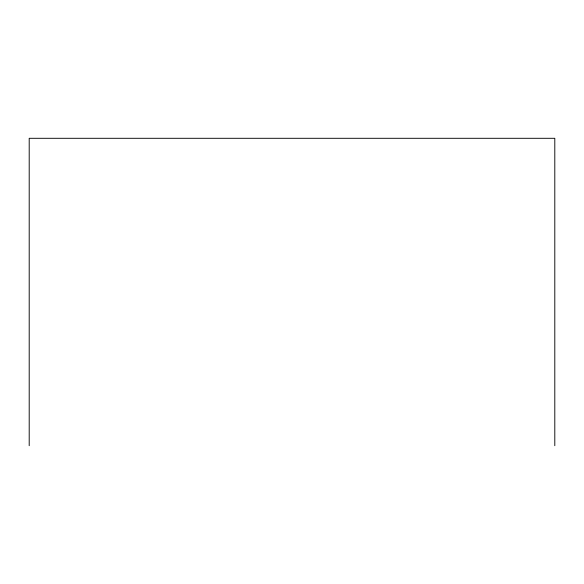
<?xml version="1.0" encoding="UTF-8"?>
<svg xmlns="http://www.w3.org/2000/svg" width="584" height="584" viewBox="0 0 584 584"><rect width="100%" height="100%" fill="white"/><g stroke="black" fill="none" stroke-linecap="round" stroke-linejoin="round"><path stroke-width="0.88" d="M554.8 445.701L554.8 138.298L29.2 138.298L29.2 445.701"/></g></svg>
